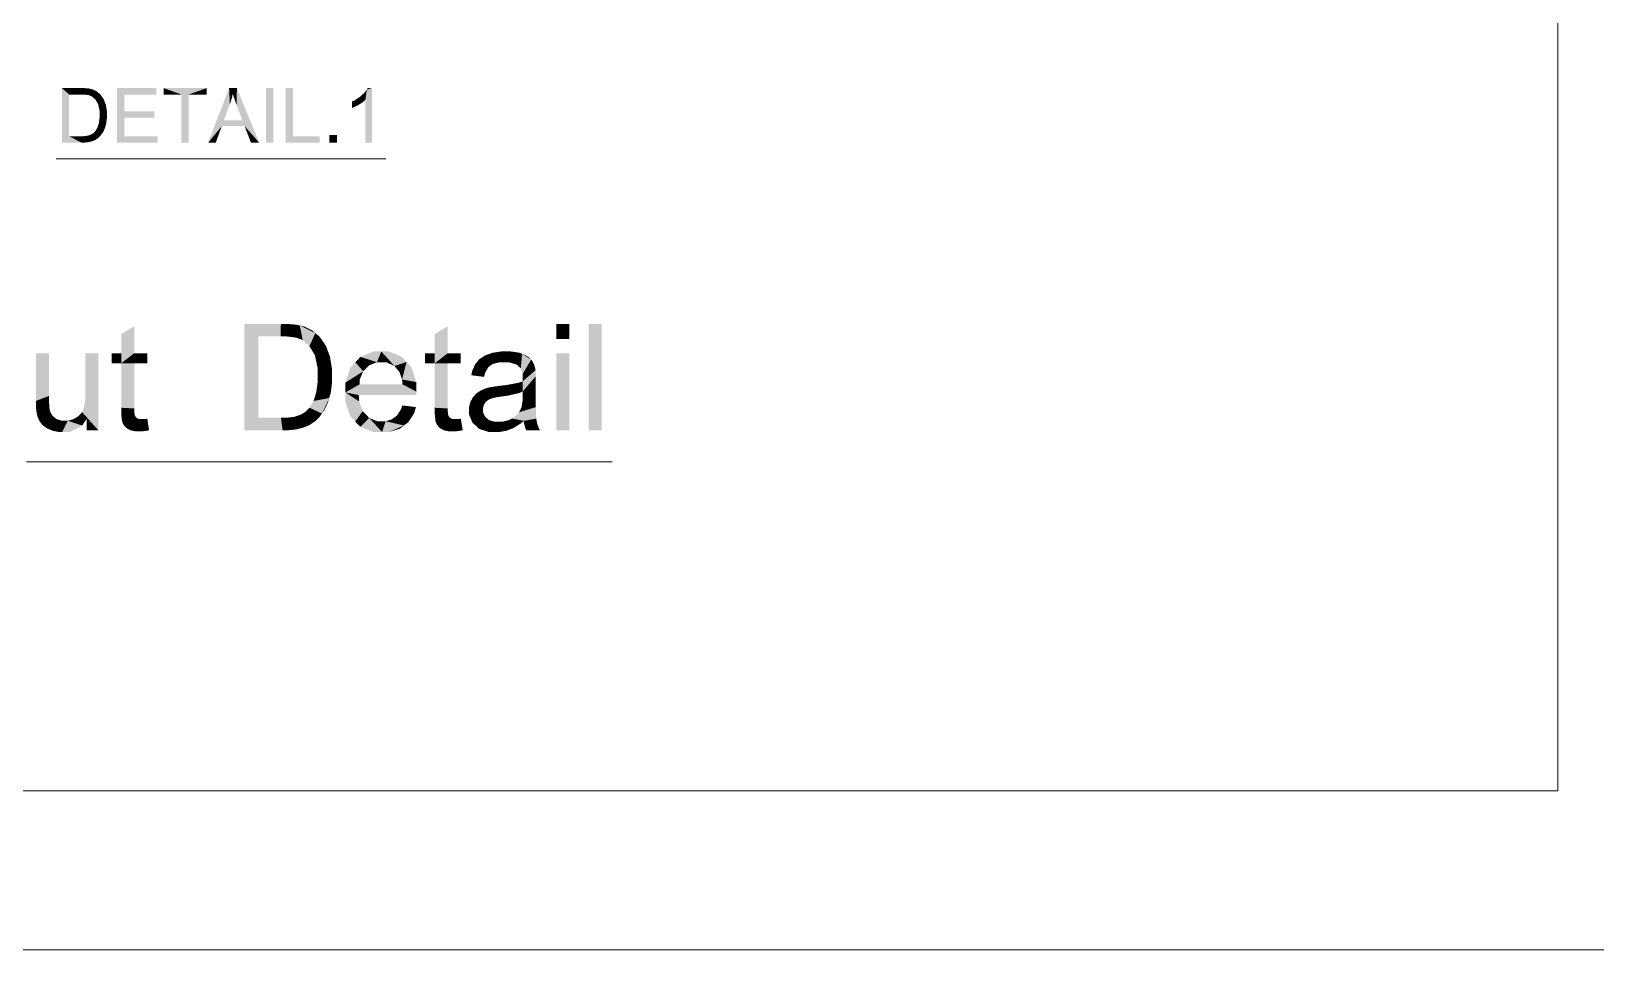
# Model space of a CAD drawing. Header units: millimetres. Extents: x 2 to 579, y 1 to 405.
# Drawn here: x 255.41 to 286.4, y 58.44 to 76.62 of the extents above; entities that cross this region are included whole.
import ezdxf

# ---------------------------------------------------------------- set-up
doc = ezdxf.new("R2010")
doc.units = ezdxf.units.MM
doc.linetypes.add('XKITLINE00', pattern=[0])
doc.layers.add('GraphicObject', color=6, linetype='Continuous', lineweight=0)
doc.layers.add('LinkedObject', color=7, linetype='Continuous', lineweight=0)

# ---------------------------------------------------------------- blocks, each defined once
blk = doc.blocks.new('*A3')
at = {"layer": 'GraphicObject', "color": 3, "linetype": 'XKITLINE00', "lineweight": 0}
blk.add_line((178.814, 58.437), (313.374, 58.437), dxfattribs=at)
blk = doc.blocks.new('*A4')
at = {"layer": 'LinkedObject'}
for points in [[(256.021, 75.492), (256.163, 75.364), (256.021, 74.412)], [(256.39, 75.364), (256.021, 75.492), (256.392, 75.492)], [(256.163, 75.364), (256.021, 75.492), (256.39, 75.364)], [(256.021, 74.412), (256.163, 75.364), (256.163, 74.539)], [(256.392, 75.492), (256.454, 75.364), (256.39, 75.364)], [(256.455, 75.492), (256.454, 75.364), (256.392, 75.492)], [(256.455, 75.492), (256.546, 75.353), (256.454, 75.364)], [(256.551, 75.484), (256.546, 75.353), (256.455, 75.492)], [(256.585, 75.476), (256.546, 75.353), (256.551, 75.484)], [(256.585, 75.476), (256.575, 75.342), (256.546, 75.353)], [(256.575, 75.342), (256.585, 75.476), (256.615, 75.327)], [(256.71, 75.427), (256.585, 75.476), (256.631, 75.466)], [(256.743, 75.399), (256.585, 75.476), (256.71, 75.427)], [(256.682, 75.266), (256.585, 75.476), (256.743, 75.399)], [(256.615, 75.327), (256.585, 75.476), (256.682, 75.266)], [(256.743, 75.399), (256.71, 75.22), (256.682, 75.266)], [(256.785, 75.363), (256.71, 75.22), (256.743, 75.399)], [(256.849, 75.271), (256.71, 75.22), (256.785, 75.363)], [(257.254, 75.034), (257.111, 74.412), (257.111, 75.492)], [(257.254, 75.034), (257.111, 75.492), (257.254, 75.364)], [(257.892, 75.364), (257.111, 75.492), (257.892, 75.492)], [(257.254, 75.364), (257.111, 75.492), (257.892, 75.364)], [(258.034, 75.492), (258.389, 75.364), (258.034, 75.364)], [(258.532, 75.364), (258.389, 75.364), (258.034, 75.492)], [(258.532, 75.364), (258.034, 75.492), (258.889, 75.492)], [(258.389, 74.412), (258.532, 75.364), (258.532, 74.412)], [(258.389, 75.364), (258.532, 75.364), (258.389, 74.412)], [(258.532, 75.364), (258.889, 75.492), (258.889, 75.364)], [(259.332, 75.492), (259.347, 75.172), (258.918, 74.412)], [(259.347, 75.172), (259.332, 75.492), (259.365, 75.223)], [(259.365, 75.223), (259.332, 75.492), (259.394, 75.326)], [(259.394, 75.326), (259.332, 75.492), (259.405, 75.378)], [(259.486, 75.492), (259.405, 75.378), (259.332, 75.492)], [(259.405, 75.378), (259.486, 75.492), (259.418, 75.334)], [(259.418, 75.334), (259.486, 75.492), (259.456, 75.222)], [(259.456, 75.222), (259.486, 75.492), (259.481, 75.154)], [(259.481, 75.154), (259.486, 75.492), (259.594, 74.856)], [(259.594, 74.856), (259.486, 75.492), (259.639, 74.739)], [(259.639, 74.739), (259.486, 75.492), (259.927, 74.412)], [(260.208, 75.492), (260.065, 74.412), (260.065, 75.492)], [(260.208, 74.412), (260.065, 74.412), (260.208, 75.492)], [(260.597, 75.492), (260.454, 74.412), (260.454, 75.492)], [(260.597, 74.539), (260.454, 74.412), (260.597, 75.492)], [(261.943, 75.188), (261.821, 75.251), (261.918, 75.315)], [(261.959, 75.352), (262.03, 75.257), (261.918, 75.315)], [(261.918, 75.315), (262.03, 75.257), (261.943, 75.188)], [(262.03, 75.257), (261.959, 75.352), (262.001, 75.389)], [(262.06, 75.461), (262.03, 75.257), (262.001, 75.389)], [(262.03, 74.412), (262.06, 75.461), (262.163, 74.412)], [(262.03, 75.257), (262.06, 75.461), (262.03, 74.412)], [(262.163, 75.496), (262.06, 75.461), (262.077, 75.496)], [(262.163, 74.412), (262.06, 75.461), (262.163, 75.496)], [(256.71, 75.22), (256.849, 75.271), (256.738, 75.175)], [(256.738, 75.175), (256.849, 75.271), (256.87, 75.214)], [(256.87, 75.214), (256.766, 75.045), (256.738, 75.175)], [(256.892, 75.158), (256.766, 75.045), (256.87, 75.214)], [(256.913, 75.03), (256.766, 75.045), (256.892, 75.158)], [(256.913, 74.958), (256.766, 75.045), (256.913, 75.03)], [(256.766, 75.045), (256.913, 74.958), (256.766, 74.96)], [(257.254, 74.906), (257.111, 74.412), (257.254, 75.034)], [(257.852, 74.906), (257.254, 75.034), (257.852, 75.034)], [(257.254, 74.906), (257.254, 75.034), (257.852, 74.906)], [(258.918, 74.412), (259.347, 75.172), (259.228, 74.856)], [(261.821, 75.251), (261.866, 75.143), (261.765, 75.225)], [(261.765, 75.225), (261.866, 75.143), (261.765, 75.097)], [(261.765, 75.097), (261.866, 75.143), (261.796, 75.108)], [(261.866, 75.143), (261.821, 75.251), (261.905, 75.165)], [(261.905, 75.165), (261.821, 75.251), (261.943, 75.188)], [(261.943, 75.188), (262.03, 75.257), (262.006, 75.234)], [(256.723, 74.709), (256.81, 74.582), (256.684, 74.641)], [(256.884, 74.74), (256.723, 74.709), (256.752, 74.795)], [(256.87, 74.692), (256.723, 74.709), (256.884, 74.74)], [(256.833, 74.613), (256.723, 74.709), (256.87, 74.692)], [(256.81, 74.582), (256.723, 74.709), (256.833, 74.613)], [(256.766, 74.899), (256.913, 74.896), (256.752, 74.795)], [(256.752, 74.795), (256.913, 74.896), (256.884, 74.74)], [(256.913, 74.958), (256.766, 74.899), (256.766, 74.96)], [(256.913, 74.896), (256.766, 74.899), (256.913, 74.958)], [(256.884, 74.74), (256.913, 74.896), (256.898, 74.787)], [(257.254, 74.539), (257.111, 74.412), (257.254, 74.906)], [(259.187, 74.739), (258.918, 74.412), (259.228, 74.856)], [(258.918, 74.412), (259.187, 74.739), (259.068, 74.412)], [(259.228, 74.856), (259.639, 74.739), (259.187, 74.739)], [(259.594, 74.856), (259.639, 74.739), (259.228, 74.856)], [(259.639, 74.739), (259.927, 74.412), (259.764, 74.412)], [(256.163, 74.539), (256.41, 74.412), (256.021, 74.412)], [(256.394, 74.539), (256.41, 74.412), (256.163, 74.539)], [(256.394, 74.539), (256.459, 74.412), (256.41, 74.412)], [(256.447, 74.539), (256.459, 74.412), (256.394, 74.539)], [(256.583, 74.43), (256.447, 74.539), (256.531, 74.549)], [(256.546, 74.421), (256.447, 74.539), (256.583, 74.43)], [(256.459, 74.412), (256.447, 74.539), (256.546, 74.421)], [(256.561, 74.559), (256.583, 74.43), (256.531, 74.549)], [(256.592, 74.569), (256.583, 74.43), (256.561, 74.559)], [(256.583, 74.43), (256.592, 74.569), (256.621, 74.439)], [(256.712, 74.484), (256.592, 74.569), (256.64, 74.597)], [(256.686, 74.466), (256.592, 74.569), (256.712, 74.484)], [(256.621, 74.439), (256.592, 74.569), (256.686, 74.466)], [(256.658, 74.615), (256.739, 74.502), (256.64, 74.597)], [(256.64, 74.597), (256.739, 74.502), (256.712, 74.484)], [(256.81, 74.582), (256.658, 74.615), (256.684, 74.641)], [(256.788, 74.551), (256.658, 74.615), (256.81, 74.582)], [(256.739, 74.502), (256.658, 74.615), (256.788, 74.551)], [(257.111, 74.412), (257.254, 74.539), (257.917, 74.412)], [(257.917, 74.412), (257.254, 74.539), (257.917, 74.539)], [(260.454, 74.412), (260.597, 74.539), (261.128, 74.412)], [(261.128, 74.412), (260.597, 74.539), (261.128, 74.539)], [(261.47, 74.563), (261.319, 74.412), (261.319, 74.563)], [(261.47, 74.412), (261.319, 74.412), (261.47, 74.563)], [(257.454, 70.777), (257.195, 70.244), (257.195, 70.622)], [(257.195, 70.244), (257.454, 70.777), (257.195, 70.044)], [(257.454, 70.244), (257.195, 70.044), (257.454, 70.777)], [(259.632, 70.823), (259.91, 70.575), (259.632, 68.717)], [(260.352, 70.575), (259.632, 70.823), (260.357, 70.823)], [(259.91, 70.575), (259.632, 70.823), (260.352, 70.575)], [(260.357, 70.823), (260.477, 70.575), (260.352, 70.575)], [(260.479, 70.823), (260.477, 70.575), (260.357, 70.823)], [(260.479, 70.823), (260.657, 70.553), (260.477, 70.575)], [(260.667, 70.808), (260.657, 70.553), (260.479, 70.823)], [(260.731, 70.793), (260.657, 70.553), (260.667, 70.808)], [(260.731, 70.793), (260.713, 70.532), (260.657, 70.553)], [(260.713, 70.532), (260.731, 70.793), (260.79, 70.502)], [(260.976, 70.697), (260.731, 70.793), (260.822, 70.772)], [(261.04, 70.642), (260.731, 70.793), (260.976, 70.697)], [(260.922, 70.383), (260.731, 70.793), (261.04, 70.642)], [(260.79, 70.502), (260.731, 70.793), (260.922, 70.383)], [(261.04, 70.642), (260.977, 70.294), (260.922, 70.383)], [(261.123, 70.572), (260.977, 70.294), (261.04, 70.642)], [(263.663, 70.777), (263.404, 70.244), (263.404, 70.622)], [(263.404, 70.244), (263.663, 70.777), (263.404, 70.044)], [(263.663, 70.244), (263.404, 70.044), (263.663, 70.777)], [(266.068, 70.823), (265.809, 70.527), (265.809, 70.823)], [(266.068, 70.527), (265.809, 70.527), (266.068, 70.823)], [(266.712, 70.823), (266.453, 68.717), (266.453, 70.823)], [(266.712, 68.717), (266.453, 68.717), (266.712, 70.823)], [(259.632, 68.717), (259.91, 70.575), (259.91, 68.966)], [(261.248, 70.392), (260.977, 70.294), (261.123, 70.572)], [(260.977, 70.294), (261.248, 70.392), (261.031, 70.205)], [(261.031, 70.205), (261.248, 70.392), (261.289, 70.283)], [(255.765, 70.244), (255.506, 69.299), (255.506, 70.244)], [(255.765, 69.398), (255.506, 69.299), (255.765, 70.244)], [(256.742, 70.244), (256.483, 69.427), (256.483, 70.244)], [(256.742, 68.717), (256.483, 69.427), (256.742, 70.244)], [(257.004, 70.244), (257.195, 70.044), (257.004, 70.044)], [(257.195, 70.244), (257.195, 70.044), (257.004, 70.244)], [(257.454, 70.044), (257.195, 70.044), (257.454, 70.244)], [(257.195, 69.164), (257.454, 70.044), (257.454, 69.15)], [(257.195, 70.044), (257.454, 70.044), (257.195, 69.164)], [(257.711, 70.044), (257.454, 70.244), (257.711, 70.244)], [(257.454, 70.044), (257.454, 70.244), (257.711, 70.044)], [(261.289, 70.283), (261.085, 69.951), (261.031, 70.205)], [(261.33, 70.173), (261.085, 69.951), (261.289, 70.283)], [(261.371, 69.923), (261.085, 69.951), (261.33, 70.173)], [(261.833, 70.065), (261.635, 69.66), (261.734, 69.959)], [(261.988, 69.887), (261.635, 69.66), (261.833, 70.065)], [(261.932, 70.172), (262.11, 70.006), (261.833, 70.065)], [(261.833, 70.065), (262.11, 70.006), (261.988, 69.887)], [(262.346, 70.278), (261.932, 70.172), (262.188, 70.278)], [(262.259, 70.065), (261.932, 70.172), (262.346, 70.278)], [(262.11, 70.006), (261.932, 70.172), (262.259, 70.065)], [(262.259, 70.065), (262.346, 70.278), (262.348, 70.065)], [(262.346, 70.278), (262.446, 70.065), (262.348, 70.065)], [(262.749, 70.174), (262.346, 70.278), (262.499, 70.278)], [(262.846, 70.07), (262.346, 70.278), (262.749, 70.174)], [(262.606, 69.991), (262.346, 70.278), (262.846, 70.07)], [(262.446, 70.065), (262.346, 70.278), (262.606, 69.991)], [(262.606, 69.991), (262.846, 70.07), (262.668, 69.916)], [(262.846, 70.07), (262.708, 69.868), (262.668, 69.916)], [(262.708, 69.868), (262.846, 70.07), (262.757, 69.724)], [(262.757, 69.724), (262.846, 70.07), (263.039, 69.672)], [(263.039, 69.672), (262.846, 70.07), (262.942, 69.966)], [(263.212, 70.244), (263.404, 70.044), (263.212, 70.044)], [(263.404, 70.244), (263.404, 70.044), (263.212, 70.244)], [(263.663, 70.044), (263.404, 70.044), (263.663, 70.244)], [(263.404, 69.164), (263.663, 70.044), (263.663, 69.15)], [(263.404, 70.044), (263.663, 70.044), (263.404, 69.164)], [(263.92, 70.044), (263.663, 70.244), (263.92, 70.244)], [(263.663, 70.044), (263.663, 70.244), (263.92, 70.044)], [(264.242, 70.071), (264.128, 69.808), (264.202, 70.021)], [(264.466, 69.968), (264.128, 69.808), (264.242, 70.071)], [(264.202, 70.021), (264.128, 69.808), (264.145, 69.89)], [(264.281, 70.12), (264.553, 70.031), (264.242, 70.071)], [(264.466, 69.968), (264.242, 70.071), (264.509, 70)], [(264.509, 70), (264.242, 70.071), (264.553, 70.031)], [(264.395, 70.197), (264.553, 70.031), (264.281, 70.12)], [(264.47, 70.224), (264.553, 70.031), (264.395, 70.197)], [(264.718, 70.278), (264.47, 70.224), (264.545, 70.251)], [(264.687, 70.063), (264.47, 70.224), (264.718, 70.278)], [(264.553, 70.031), (264.47, 70.224), (264.687, 70.063)], [(264.687, 70.063), (264.718, 70.278), (264.778, 70.063)], [(264.778, 70.063), (264.718, 70.278), (264.876, 70.063)], [(264.816, 70.278), (264.876, 70.063), (264.718, 70.278)], [(265.073, 70.255), (264.816, 70.278), (264.914, 70.278)], [(265.134, 70.232), (264.816, 70.278), (265.073, 70.255)], [(265.023, 70.02), (264.816, 70.278), (265.134, 70.232)], [(264.876, 70.063), (264.816, 70.278), (265.023, 70.02)], [(265.023, 70.02), (265.134, 70.232), (265.072, 69.976)], [(265.072, 69.976), (265.134, 70.232), (265.109, 69.944)], [(265.134, 70.232), (265.145, 69.832), (265.109, 69.944)], [(265.313, 70.116), (265.145, 69.832), (265.134, 70.232)], [(265.284, 70.151), (265.134, 70.232), (265.195, 70.209)], [(265.313, 70.116), (265.134, 70.232), (265.284, 70.151)], [(265.342, 70.082), (265.145, 69.832), (265.313, 70.116)], [(265.382, 69.994), (265.145, 69.832), (265.342, 70.082)], [(266.068, 70.244), (265.809, 68.717), (265.809, 70.244)], [(266.068, 68.717), (265.809, 68.717), (266.068, 70.244)], [(261.371, 69.782), (261.085, 69.951), (261.371, 69.923)], [(261.085, 69.951), (261.371, 69.782), (261.085, 69.786)], [(261.371, 69.782), (261.085, 69.667), (261.085, 69.786)], [(261.371, 69.662), (261.085, 69.667), (261.371, 69.782)], [(261.921, 69.727), (261.635, 69.66), (261.988, 69.887)], [(261.635, 69.66), (261.921, 69.727), (261.915, 69.627)], [(262.757, 69.724), (263.039, 69.672), (262.766, 69.627)], [(264.402, 69.855), (264.128, 69.808), (264.466, 69.968)], [(264.128, 69.808), (264.402, 69.855), (264.381, 69.775)], [(265.145, 69.713), (265.4, 69.907), (265.144, 69.686)], [(265.144, 69.686), (265.4, 69.907), (265.145, 69.484)], [(265.394, 69.94), (265.145, 69.832), (265.382, 69.994)], [(265.145, 69.832), (265.394, 69.94), (265.4, 69.907)], [(265.145, 69.832), (265.4, 69.907), (265.145, 69.754)], [(265.145, 69.754), (265.4, 69.907), (265.145, 69.746)], [(265.145, 69.746), (265.4, 69.907), (265.145, 69.713)], [(265.406, 69.788), (265.145, 69.484), (265.4, 69.907)], [(265.406, 69.702), (265.145, 69.484), (265.406, 69.788)], [(255.506, 69.299), (255.765, 69.398), (255.765, 69.297)], [(256.483, 69.427), (256.742, 68.717), (256.483, 69.329)], [(261.315, 69.357), (261.03, 69.38), (261.057, 69.464)], [(261.085, 69.667), (261.371, 69.662), (261.057, 69.464)], [(261.057, 69.464), (261.371, 69.662), (261.315, 69.357)], [(261.315, 69.357), (261.371, 69.662), (261.343, 69.449)], [(261.915, 69.627), (261.635, 69.468), (261.635, 69.66)], [(261.915, 69.627), (263.039, 69.484), (261.635, 69.468)], [(263.039, 69.472), (261.635, 69.468), (263.039, 69.484)], [(263.039, 69.438), (261.635, 69.468), (263.039, 69.472)], [(261.635, 69.468), (261.83, 68.89), (261.635, 69.282)], [(261.907, 69.289), (261.83, 68.89), (261.635, 69.468)], [(261.907, 69.289), (261.635, 69.468), (261.9, 69.415)], [(263.038, 69.415), (261.635, 69.468), (263.039, 69.438)], [(261.9, 69.415), (261.635, 69.468), (263.038, 69.415)], [(262.766, 69.627), (263.039, 69.484), (261.915, 69.627)], [(263.039, 69.484), (262.766, 69.627), (263.039, 69.672)], [(264.227, 69.446), (264.396, 69.25), (264.16, 69.371)], [(264.414, 69.278), (264.227, 69.446), (264.268, 69.474)], [(264.396, 69.25), (264.227, 69.446), (264.414, 69.278)], [(264.309, 69.502), (264.465, 69.32), (264.268, 69.474)], [(264.268, 69.474), (264.465, 69.32), (264.414, 69.278)], [(264.402, 69.544), (264.465, 69.32), (264.309, 69.502)], [(264.454, 69.558), (264.465, 69.32), (264.402, 69.544)], [(264.492, 69.568), (264.531, 69.349), (264.454, 69.558)], [(264.465, 69.32), (264.454, 69.558), (264.498, 69.335)], [(264.498, 69.335), (264.454, 69.558), (264.531, 69.349)], [(264.607, 69.588), (264.643, 69.375), (264.492, 69.568)], [(264.492, 69.568), (264.643, 69.375), (264.531, 69.349)], [(264.683, 69.597), (264.723, 69.386), (264.607, 69.588)], [(264.607, 69.588), (264.723, 69.386), (264.643, 69.375)], [(264.84, 69.616), (264.864, 69.406), (264.683, 69.597)], [(264.683, 69.597), (264.864, 69.406), (264.723, 69.386)], [(265.07, 69.66), (265.145, 69.484), (264.84, 69.616)], [(264.84, 69.616), (265.145, 69.484), (264.864, 69.406)], [(264.864, 69.406), (265.145, 69.484), (265.075, 69.455)], [(265.144, 69.686), (265.145, 69.484), (265.07, 69.66)], [(265.406, 69.702), (265.144, 69.389), (265.145, 69.484)], [(265.406, 69.357), (265.144, 69.389), (265.406, 69.702)], [(255.506, 69.299), (255.765, 69.297), (255.506, 69.216)], [(255.765, 69.297), (255.514, 69.095), (255.506, 69.216)], [(255.773, 69.161), (255.514, 69.095), (255.765, 69.297)], [(255.514, 69.095), (255.773, 69.161), (255.522, 69.057)], [(255.522, 69.057), (255.773, 69.161), (255.781, 69.125)], [(255.793, 69.074), (255.522, 69.057), (255.781, 69.125)], [(256.441, 69.129), (256.742, 68.717), (256.42, 69.078)], [(256.462, 69.18), (256.742, 68.717), (256.441, 69.129)], [(256.483, 69.329), (256.742, 68.717), (256.462, 69.18)], [(257.454, 69.15), (257.195, 69.048), (257.195, 69.164)], [(257.454, 69.095), (257.195, 69.048), (257.454, 69.15)], [(257.454, 69.095), (257.227, 68.858), (257.195, 69.048)], [(257.461, 69.024), (257.227, 68.858), (257.454, 69.095)], [(260.875, 69.114), (261.032, 68.894), (260.84, 69.079)], [(261.172, 69.05), (260.875, 69.114), (260.925, 69.164)], [(261.128, 68.989), (260.875, 69.114), (261.172, 69.05)], [(261.032, 68.894), (260.875, 69.114), (261.128, 68.989)], [(260.925, 69.164), (261.315, 69.357), (261.172, 69.05)], [(261.002, 69.297), (261.315, 69.357), (260.925, 69.164)], [(261.03, 69.38), (261.315, 69.357), (261.002, 69.297)], [(261.172, 69.05), (261.315, 69.357), (261.216, 69.111)], [(261.216, 69.111), (261.315, 69.357), (261.287, 69.264)], [(261.635, 69.282), (261.83, 68.89), (261.733, 68.993)], [(261.978, 69.097), (261.83, 68.89), (261.907, 69.289)], [(261.83, 68.89), (261.978, 69.097), (261.928, 68.787)], [(262.042, 69.03), (261.928, 68.787), (261.978, 69.097)], [(262.654, 69.009), (263.031, 69.177), (262.882, 68.878)], [(262.733, 69.128), (263.031, 69.177), (262.654, 69.009)], [(263.031, 69.177), (262.733, 69.128), (262.763, 69.21)], [(262.882, 68.878), (263.031, 69.177), (262.999, 69.06)], [(263.663, 69.15), (263.404, 69.048), (263.404, 69.164)], [(263.663, 69.095), (263.404, 69.048), (263.663, 69.15)], [(263.663, 69.095), (263.435, 68.858), (263.404, 69.048)], [(263.669, 69.024), (263.435, 68.858), (263.663, 69.095)], [(264.135, 69.325), (264.084, 69.12), (264.109, 69.279)], [(264.378, 69.223), (264.084, 69.12), (264.135, 69.325)], [(264.109, 69.279), (264.084, 69.12), (264.084, 69.176)], [(264.36, 69.161), (264.084, 69.12), (264.378, 69.223)], [(264.084, 69.12), (264.36, 69.161), (264.36, 69.128)], [(264.36, 69.076), (264.084, 69.12), (264.36, 69.128)], [(264.084, 69.12), (264.36, 69.076), (264.084, 69.025)], [(264.16, 69.371), (264.396, 69.25), (264.135, 69.325)], [(264.135, 69.325), (264.396, 69.25), (264.378, 69.223)], [(264.99, 68.984), (265.406, 69.177), (265.415, 68.949)], [(265.075, 69.074), (265.406, 69.177), (264.99, 68.984)], [(265.102, 69.13), (265.406, 69.177), (265.075, 69.074)], [(265.406, 69.177), (265.102, 69.13), (265.123, 69.174)], [(265.123, 69.174), (265.406, 69.357), (265.406, 69.177)], [(265.144, 69.304), (265.406, 69.357), (265.123, 69.174)], [(265.406, 69.357), (265.144, 69.304), (265.144, 69.389)], [(255.522, 69.057), (255.793, 69.074), (255.533, 69.001)], [(255.533, 69.001), (255.793, 69.074), (255.573, 68.905)], [(255.573, 68.905), (255.793, 69.074), (255.602, 68.866)], [(255.602, 68.866), (255.793, 69.074), (255.845, 68.994)], [(255.602, 68.866), (255.845, 68.994), (255.63, 68.826)], [(255.63, 68.826), (255.845, 68.994), (255.717, 68.761)], [(255.717, 68.761), (255.845, 68.994), (255.775, 68.736)], [(255.775, 68.736), (255.845, 68.994), (255.884, 68.965)], [(255.924, 68.936), (255.775, 68.736), (255.884, 68.965)], [(255.775, 68.736), (255.924, 68.936), (255.834, 68.71)], [(255.834, 68.71), (255.924, 68.936), (255.96, 68.684)], [(256.027, 68.684), (255.924, 68.936), (256.021, 68.907)], [(255.96, 68.684), (255.924, 68.936), (256.027, 68.684)], [(256.079, 68.907), (256.027, 68.684), (256.021, 68.907)], [(256.137, 68.907), (256.422, 68.813), (256.027, 68.684)], [(256.137, 68.907), (256.027, 68.684), (256.079, 68.907)], [(256.027, 68.684), (256.422, 68.813), (256.18, 68.684)], [(256.246, 68.937), (256.422, 68.813), (256.137, 68.907)], [(256.297, 68.967), (256.422, 68.813), (256.246, 68.937)], [(256.348, 68.996), (256.422, 68.813), (256.297, 68.967)], [(256.511, 68.943), (256.348, 68.996), (256.42, 69.078)], [(256.422, 68.813), (256.348, 68.996), (256.511, 68.943)], [(256.42, 69.078), (256.742, 68.717), (256.511, 68.943)], [(256.511, 68.943), (256.742, 68.717), (256.511, 68.717)], [(257.195, 69.048), (257.227, 68.858), (257.211, 68.895)], [(257.468, 69.008), (257.227, 68.858), (257.461, 69.024)], [(257.227, 68.858), (257.468, 69.008), (257.474, 68.992)], [(257.227, 68.858), (257.474, 68.992), (257.243, 68.822)], [(257.243, 68.822), (257.474, 68.992), (257.297, 68.763)], [(257.297, 68.763), (257.474, 68.992), (257.336, 68.741)], [(257.336, 68.741), (257.474, 68.992), (257.496, 68.967)], [(257.496, 68.967), (257.375, 68.719), (257.336, 68.741)], [(257.512, 68.957), (257.375, 68.719), (257.496, 68.967)], [(257.527, 68.948), (257.375, 68.719), (257.512, 68.957)], [(257.375, 68.719), (257.527, 68.948), (257.484, 68.696)], [(257.484, 68.696), (257.527, 68.948), (257.554, 68.696)], [(257.554, 68.696), (257.527, 68.948), (257.571, 68.939)], [(257.571, 68.939), (257.597, 68.696), (257.554, 68.696)], [(257.599, 68.939), (257.597, 68.696), (257.571, 68.939)], [(257.599, 68.939), (257.695, 68.708), (257.597, 68.696)], [(257.62, 68.939), (257.695, 68.708), (257.599, 68.939)], [(257.695, 68.708), (257.62, 68.939), (257.676, 68.943)], [(257.749, 68.719), (257.676, 68.943), (257.711, 68.948)], [(257.695, 68.708), (257.676, 68.943), (257.749, 68.719)], [(259.91, 68.966), (260.391, 68.717), (259.632, 68.717)], [(260.359, 68.966), (260.391, 68.717), (259.91, 68.966)], [(260.359, 68.966), (260.487, 68.717), (260.391, 68.717)], [(260.464, 68.966), (260.487, 68.717), (260.359, 68.966)], [(260.729, 68.753), (260.464, 68.966), (260.627, 68.985)], [(260.656, 68.735), (260.464, 68.966), (260.729, 68.753)], [(260.487, 68.717), (260.464, 68.966), (260.656, 68.735)], [(260.686, 69.005), (260.729, 68.753), (260.627, 68.985)], [(260.746, 69.024), (260.729, 68.753), (260.686, 69.005)], [(260.729, 68.753), (260.746, 69.024), (260.803, 68.771)], [(260.98, 68.859), (260.746, 69.024), (260.84, 69.079)], [(260.928, 68.824), (260.746, 69.024), (260.98, 68.859)], [(260.803, 68.771), (260.746, 69.024), (260.928, 68.824)], [(260.84, 69.079), (261.032, 68.894), (260.98, 68.859)], [(262.106, 68.963), (261.928, 68.787), (262.042, 69.03)], [(262.106, 68.963), (262.361, 68.684), (261.928, 68.787)], [(261.928, 68.787), (262.361, 68.684), (262.193, 68.684)], [(262.265, 68.897), (262.361, 68.684), (262.106, 68.963)], [(262.361, 68.897), (262.361, 68.684), (262.265, 68.897)], [(262.432, 68.897), (262.797, 68.813), (262.361, 68.684)], [(262.432, 68.897), (262.361, 68.684), (262.361, 68.897)], [(262.361, 68.684), (262.797, 68.813), (262.493, 68.684)], [(262.553, 68.934), (262.797, 68.813), (262.432, 68.897)], [(262.493, 68.684), (262.797, 68.813), (262.711, 68.748)], [(262.603, 68.971), (262.882, 68.878), (262.553, 68.934)], [(262.797, 68.813), (262.553, 68.934), (262.882, 68.878)], [(262.654, 69.009), (262.882, 68.878), (262.603, 68.971)], [(263.404, 69.048), (263.435, 68.858), (263.419, 68.895)], [(263.676, 69.008), (263.435, 68.858), (263.669, 69.024)], [(263.435, 68.858), (263.676, 69.008), (263.683, 68.992)], [(263.435, 68.858), (263.683, 68.992), (263.451, 68.822)], [(263.451, 68.822), (263.683, 68.992), (263.506, 68.763)], [(263.506, 68.763), (263.683, 68.992), (263.544, 68.741)], [(263.544, 68.741), (263.683, 68.992), (263.705, 68.967)], [(263.705, 68.967), (263.583, 68.719), (263.544, 68.741)], [(263.72, 68.957), (263.583, 68.719), (263.705, 68.967)], [(263.735, 68.948), (263.583, 68.719), (263.72, 68.957)], [(263.583, 68.719), (263.735, 68.948), (263.692, 68.696)], [(263.692, 68.696), (263.735, 68.948), (263.762, 68.696)], [(263.762, 68.696), (263.735, 68.948), (263.779, 68.939)], [(263.779, 68.939), (263.805, 68.696), (263.762, 68.696)], [(263.808, 68.939), (263.805, 68.696), (263.779, 68.939)], [(263.808, 68.939), (263.903, 68.708), (263.805, 68.696)], [(263.829, 68.939), (263.903, 68.708), (263.808, 68.939)], [(263.903, 68.708), (263.829, 68.939), (263.885, 68.943)], [(263.958, 68.719), (263.885, 68.943), (263.92, 68.948)], [(263.903, 68.708), (263.885, 68.943), (263.958, 68.719)], [(264.084, 69.025), (264.36, 69.076), (264.151, 68.868)], [(264.151, 68.868), (264.36, 69.076), (264.219, 68.807)], [(264.219, 68.807), (264.36, 69.076), (264.399, 68.989)], [(264.399, 68.989), (264.286, 68.745), (264.219, 68.807)], [(264.438, 68.955), (264.286, 68.745), (264.399, 68.989)], [(264.477, 68.92), (264.286, 68.745), (264.438, 68.955)], [(264.286, 68.745), (264.477, 68.92), (264.479, 68.684)], [(264.605, 68.684), (264.477, 68.92), (264.591, 68.886)], [(264.479, 68.684), (264.477, 68.92), (264.605, 68.684)], [(264.591, 68.886), (264.681, 68.684), (264.605, 68.684)], [(264.667, 68.886), (264.681, 68.684), (264.591, 68.886)], [(264.741, 68.886), (264.681, 68.684), (264.667, 68.886)], [(264.681, 68.684), (264.741, 68.886), (264.823, 68.709)], [(264.889, 68.734), (264.741, 68.886), (264.874, 68.919)], [(264.823, 68.709), (264.741, 68.886), (264.889, 68.734)], [(265.166, 68.905), (264.874, 68.919), (264.932, 68.951)], [(265.094, 68.844), (264.874, 68.919), (265.166, 68.905)], [(264.956, 68.759), (264.874, 68.919), (265.094, 68.844)], [(264.889, 68.734), (264.874, 68.919), (264.956, 68.759)], [(264.99, 68.984), (265.415, 68.949), (264.932, 68.951)], [(265.415, 68.949), (265.166, 68.905), (264.932, 68.951)], [(265.166, 68.905), (265.415, 68.949), (265.172, 68.851)], [(265.172, 68.851), (265.415, 68.949), (265.423, 68.901)], [(265.423, 68.901), (265.199, 68.758), (265.172, 68.851)], [(265.431, 68.853), (265.199, 68.758), (265.423, 68.901)], [(265.431, 68.853), (265.219, 68.717), (265.199, 68.758)], [(265.464, 68.761), (265.219, 68.717), (265.431, 68.853)], [(265.219, 68.717), (265.464, 68.761), (265.489, 68.717)]]:
    blk.add_hatch(color=7, dxfattribs=at).paths.add_polyline_path(points, flags=17)
at = {"layer": 'LinkedObject', "color": 2, "linetype": 'XKITLINE00', "lineweight": 0}
for p, q in [((285.646, 133.072), (285.646, 61.58)), ((285.646, 61.58), (201.494, 61.58))]:
    blk.add_line(p, q, dxfattribs=at)
at = {"layer": 'LinkedObject', "color": 7, "linetype": 'XKITLINE00', "lineweight": 0}
for p, q in [((255.904, 74.092), (256.993, 74.092)), ((256.993, 74.092), (257.998, 74.092)), ((257.998, 74.092), (258.919, 74.092)), ((258.919, 74.092), (259.925, 74.092)), ((259.925, 74.092), (260.344, 74.092)), ((260.344, 74.092), (261.182, 74.092)), ((261.182, 74.092), (261.601, 74.092)), ((261.601, 74.092), (262.439, 74.092)), ((255.319, 68.094), (256.953, 68.094)), ((256.953, 68.094), (257.77, 68.094)), ((257.77, 68.094), (258.587, 68.094)), ((258.587, 68.094), (259.404, 68.094)), ((259.404, 68.094), (261.527, 68.094)), ((261.527, 68.094), (263.161, 68.094)), ((263.161, 68.094), (263.979, 68.094)), ((263.979, 68.094), (265.613, 68.094)), ((265.613, 68.094), (266.266, 68.094)), ((266.266, 68.094), (266.919, 68.094))]:
    blk.add_line(p, q, dxfattribs=at)

msp = doc.modelspace()

# ---------------------------------------------------------------- block references
at = {"lineweight": 0}
for name in ['*A3', '*A4']:
    msp.add_blockref(name, (0, 0), dxfattribs=at)

doc.saveas('drawing.dxf')
